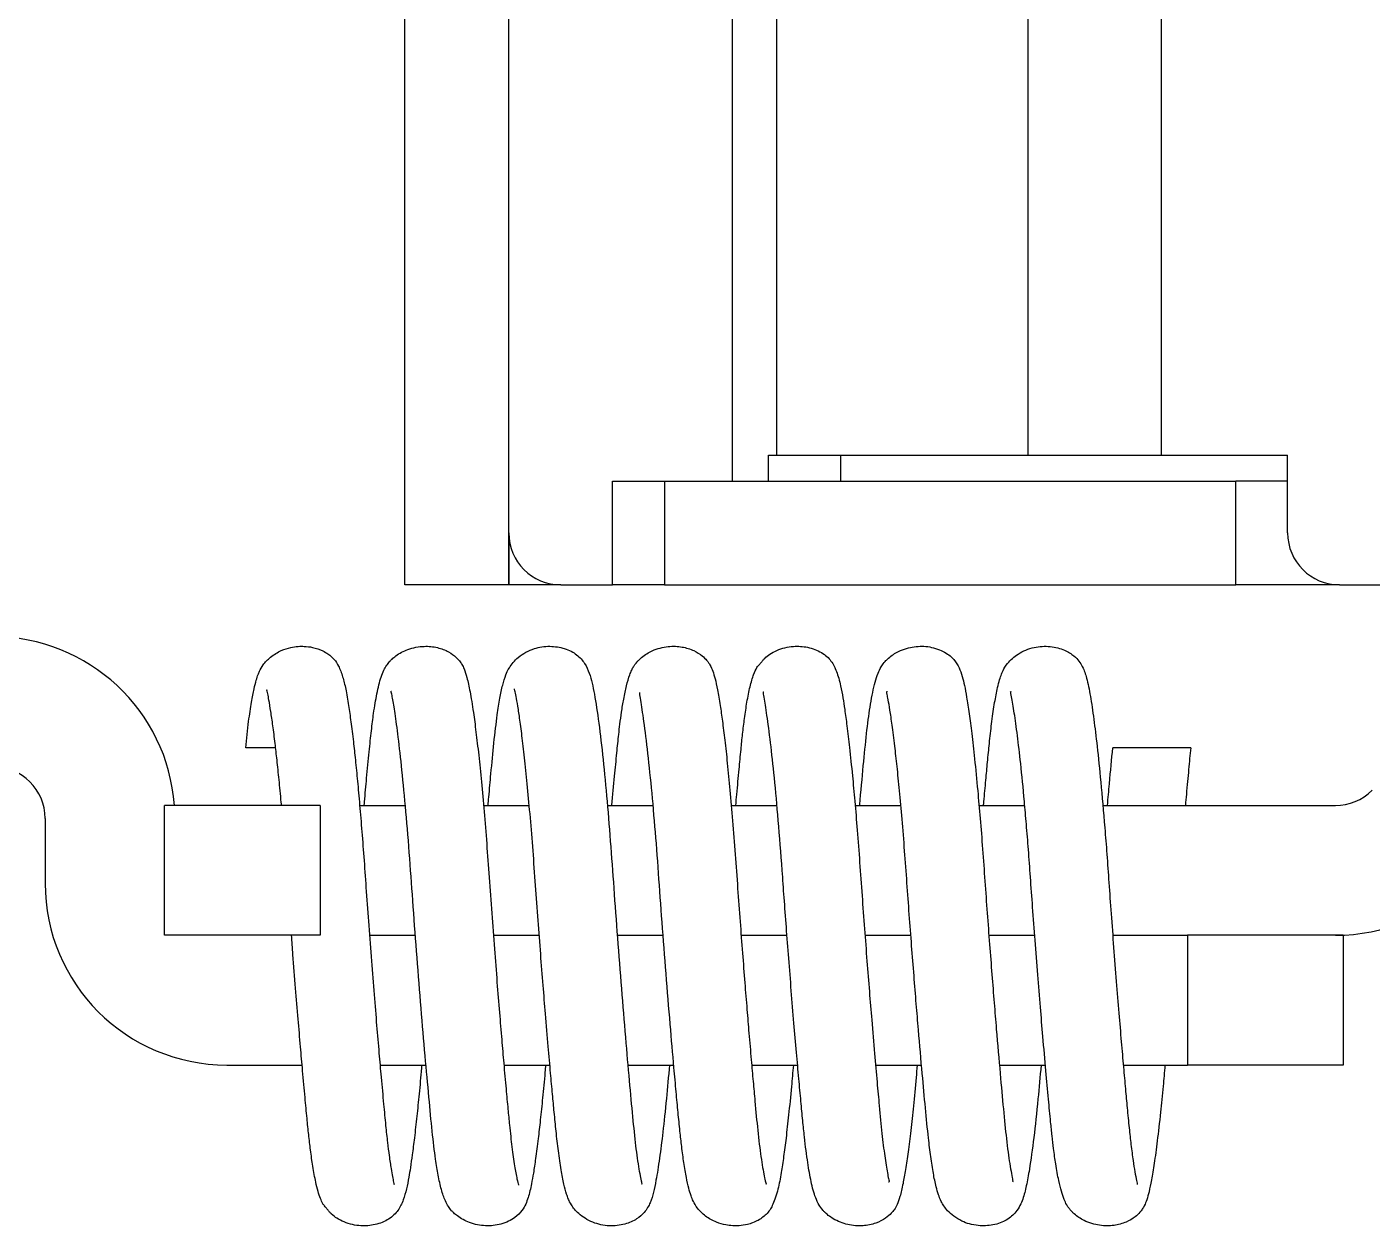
# Model space of a CAD drawing. Extents: x -3080 to 28500, y -1326 to 31609.
# Drawn here: x 6735.555 to 6738.146, y 26363.001 to 26365.311 of the extents above; entities that cross this region are included whole.
import ezdxf

# ---------------------------------------------------------------- set-up
doc = ezdxf.new("R2010")
doc.units = 0
doc.header["$LTSCALE"] = 100
doc.layers.add('0-xref', color=8, linetype='Continuous')
doc.layers.add('188K-SM-07-F10-MECH-CR PIPE-Y2257103$0$AP7P1-SM-08-FNN-120-A(4)-SMP$0$15P6-SM-08-FNN-320-A(10)-UIS-TCM$0$15P6-SM-08-FNN-00-(@10)170308-MIC$0$0-CDS', color=140, linetype='Continuous')

# ---------------------------------------------------------------- blocks, each defined once
blk = doc.blocks.new('188K-SM-07-F10-MECH-CR PIPE-Y2257103$0$CDS-CVD')
at = {"layer": '188K-SM-07-F10-MECH-CR PIPE-Y2257103$0$AP7P1-SM-08-FNN-120-A(4)-SMP$0$15P6-SM-08-FNN-320-A(10)-UIS-TCM$0$15P6-SM-08-FNN-00-(@10)170308-MIC$0$0-CDS', "ltscale": 0.1}
for p, q in [((6736.283, -72970.5269), (6736.283, -72968.4269)), ((6736.483, -72970.5269), (6736.483, -72968.4269)), ((6736.9131, -72968.6269), (6736.9131, -72970.3269)), ((6736.9989, -72968.6769), (6736.9989, -72970.2769)), ((6737.4824, -72968.6769), (6737.4824, -72970.2769)), ((6737.7396, -72968.6769), (6737.7396, -72970.2769)), ((6736.983, -72970.3269), (6736.983, -72970.2769)), ((6736.983, -72970.2769), (6736.9989, -72970.2769)), ((6736.9989, -72970.2769), (6737.4824, -72970.2769)), ((6737.1227, -72970.3269), (6737.1227, -72970.2769)), ((6737.4824, -72970.2769), (6737.7396, -72970.2769)), ((6737.7396, -72970.2769), (6737.983, -72970.2769)), ((6737.983, -72970.4269), (6737.983, -72970.2769)), ((6736.683, -72970.5269), (6736.683, -72970.3269)), ((6736.683, -72970.3269), (6736.783, -72970.3269)), ((6736.783, -72970.3269), (6736.783, -72970.5269)), ((6736.783, -72970.3269), (6737.883, -72970.3269)), ((6737.883, -72970.5269), (6737.883, -72970.3269)), ((6737.983, -72970.3269), (6737.883, -72970.3269)), ((6736.483, -72970.4283), (6736.483, -72970.5269)), ((6736.483, -72970.5269), (6736.283, -72970.5269)), ((6736.583, -72970.5269), (6736.483, -72970.5269)), ((6736.583, -72970.5269), (6736.683, -72970.5269)), ((6736.783, -72970.5269), (6736.683, -72970.5269)), ((6736.783, -72970.5269), (6737.883, -72970.5269)), ((6738.083, -72970.5269), (6737.883, -72970.5269)), ((6738.083, -72970.5269), (6738.383, -72970.5269)), ((6736.0337, -72970.8411), (6735.9763, -72970.8411)), ((6737.7213, -72970.8411), (6737.6463, -72970.8411)), ((6737.7963, -72970.8411), (6737.7213, -72970.8411)), ((6735.82, -72971.2019), (6735.82, -72970.9519)), ((6736.12, -72970.9519), (6735.82, -72970.9519)), ((6736.12, -72970.9519), (6736.12, -72971.2019)), ((6736.1958, -72970.9519), (6736.2838, -72970.9519)), ((6736.4344, -72970.9519), (6736.5224, -72970.9519)), ((6736.6729, -72970.9519), (6736.7609, -72970.9519)), ((6736.9115, -72970.9519), (6736.9994, -72970.9519)), ((6737.1501, -72970.9519), (6737.2381, -72970.9519)), ((6737.3886, -72970.9519), (6737.4767, -72970.9519)), ((6737.6271, -72970.9519), (6738.075, -72970.9519)), ((6735.59, -72970.9769), (6735.59, -72971.1019)), ((6736.12, -72971.2019), (6735.82, -72971.2019)), ((6736.2148, -72971.2019), (6736.3031, -72971.2019)), ((6736.4533, -72971.2019), (6736.5417, -72971.2019)), ((6736.6919, -72971.2019), (6736.7803, -72971.2019)), ((6736.9305, -72971.2019), (6737.0188, -72971.2019)), ((6737.169, -72971.2019), (6737.2574, -72971.2019)), ((6737.4076, -72971.2019), (6737.4959, -72971.2019)), ((6737.6462, -72971.2019), (6737.79, -72971.2019)), ((6738.09, -72971.2019), (6737.79, -72971.2019)), ((6737.79, -72971.2019), (6737.79, -72971.4519)), ((6738.09, -72971.2019), (6738.09, -72971.4519)), ((6735.94, -72971.4519), (6736.085, -72971.4519)), ((6736.2351, -72971.4519), (6736.3236, -72971.4519)), ((6736.4736, -72971.4519), (6736.5622, -72971.4519)), ((6736.7122, -72971.4519), (6736.8007, -72971.4519)), ((6736.9508, -72971.4519), (6737.0393, -72971.4519)), ((6737.1894, -72971.4519), (6737.2779, -72971.4519)), ((6737.4279, -72971.4519), (6737.5164, -72971.4519)), ((6737.6665, -72971.4519), (6737.79, -72971.4519)), ((6738.09, -72971.4519), (6737.79, -72971.4519))]:
    blk.add_line(p, q, dxfattribs=at)
for centre, radius, start, end in [((6736.583, -72970.4269), 0.1, 180, 270), ((6738.083, -72970.4269), 0.1, 180, 270), ((6735.49, -72970.9769), 0.35, 4.096, 90), ((6735.49, -72970.9769), 0.1, 0, 90), ((6738.075, -72970.8519), 0.1, 270, 315), ((6735.94, -72971.1019), 0.35, 180, 270), ((6738.075, -72970.8519), 0.35, 270, 315)]:
    blk.add_arc(centre, radius, start, end, dxfattribs=at)
for points, knots in [([(6735.9763, -72970.8411), (6735.9782, -72970.8235), (6735.9817, -72970.7905), (6735.9871, -72970.7538), (6735.9921, -72970.7282), (6735.9962, -72970.7116), (6735.9998, -72970.7009), (6736.0029, -72970.6931), (6736.0091, -72970.6811), (6736.024, -72970.6648), (6736.0437, -72970.6532), (6736.0613, -72970.6475), (6736.0758, -72970.6453), (6736.0905, -72970.6451), (6736.1067, -72970.6471), (6736.1239, -72970.653), (6736.1385, -72970.6619), (6736.1482, -72970.6715), (6736.156, -72970.6842), (6736.1632, -72970.703), (6736.1695, -72970.7285), (6736.1745, -72970.7578), (6736.179, -72970.7907), (6736.1834, -72970.826), (6736.1876, -72970.8646), (6736.1917, -72970.9053), (6736.1959, -72970.9514), (6736.2001, -72971.0027), (6736.2044, -72971.0585), (6736.2086, -72971.1191), (6736.2134, -72971.1841), (6736.2184, -72971.2509), (6736.2236, -72971.3155), (6736.2284, -72971.3749), (6736.2329, -72971.4281), (6736.2374, -72971.4791), (6736.2418, -72971.5261), (6736.2457, -72971.5676), (6736.2493, -72971.6009), (6736.2529, -72971.6291), (6736.2561, -72971.6508), (6736.259, -72971.6675), (6736.2611, -72971.6775), (6736.2623, -72971.6819), (6736.2621, -72971.6822), (6736.262, -72971.6823)], [0, 0, 0, 0, 0.038629, 0.072542, 0.100999, 0.123562, 0.140015, 0.150612, 0.163548, 0.177301, 0.192835, 0.20573, 0.214742, 0.221449, 0.230215, 0.242372, 0.250621, 0.267336, 0.28886, 0.317278, 0.343535, 0.374908, 0.402787, 0.432735, 0.457181, 0.483201, 0.510636, 0.539278, 0.568875, 0.59958, 0.632617, 0.666929, 0.699862, 0.73101, 0.760148, 0.78713, 0.819629, 0.848169, 0.873771, 0.896782, 0.926352, 0.949664, 0.973765, 0.992735, 1, 1, 1, 1]), ([(6736.2046, -72970.9519), (6736.2048, -72970.9497), (6736.2064, -72970.9311), (6736.2096, -72970.8959), (6736.214, -72970.8492), (6736.2183, -72970.8079), (6736.2232, -72970.7696), (6736.2288, -72970.7352), (6736.2354, -72970.7085), (6736.2417, -72970.6925), (6736.247, -72970.6829), (6736.2517, -72970.6764), (6736.2584, -72970.6694), (6736.2696, -72970.66), (6736.2857, -72970.6517), (6736.3047, -72970.6466), (6736.3232, -72970.6446), (6736.3445, -72970.6464), (6736.3673, -72970.655), (6736.3809, -72970.6651), (6736.3892, -72970.6744), (6736.3934, -72970.681), (6736.3982, -72970.6908), (6736.403, -72970.7066), (6736.4086, -72970.7327), (6736.4144, -72970.7683), (6736.4199, -72970.81), (6736.4251, -72970.8548), (6736.4303, -72970.9062), (6736.4355, -72970.9634), (6736.4405, -72971.0252), (6736.4452, -72971.091), (6736.4501, -72971.1591), (6736.4552, -72971.227), (6736.4602, -72971.2912), (6736.4649, -72971.3498), (6736.4693, -72971.4019), (6736.4735, -72971.4513), (6736.4776, -72971.4962), (6736.4812, -72971.5357), (6736.4849, -72971.5738), (6736.4891, -72971.6119), (6736.4941, -72971.6474), (6736.4985, -72971.671), (6736.5019, -72971.6827), (6736.5017, -72971.6832), (6736.5016, -72971.6833)], [0, 0, 0, 0, 0.003552, 0.029307, 0.060537, 0.08884, 0.115194, 0.151456, 0.18957, 0.20816, 0.221885, 0.230823, 0.234467, 0.239171, 0.252579, 0.2611, 0.27008, 0.284818, 0.297423, 0.308499, 0.31672, 0.326332, 0.340183, 0.365029, 0.397619, 0.434031, 0.462805, 0.492653, 0.523366, 0.554694, 0.586352, 0.61808, 0.650921, 0.683089, 0.713521, 0.741908, 0.768039, 0.791788, 0.819655, 0.84322, 0.863369, 0.894798, 0.92897, 0.96155, 0.987418, 1, 1, 1, 1]), ([(6736.4432, -72970.9519), (6736.4436, -72970.9466), (6736.4455, -72970.9251), (6736.4493, -72970.8838), (6736.4545, -72970.8286), (6736.4602, -72970.7803), (6736.4658, -72970.745), (6736.4707, -72970.7208), (6736.4764, -72970.7024), (6736.4828, -72970.6867), (6736.4983, -72970.6678), (6736.5158, -72970.6563), (6736.535, -72970.648), (6736.5609, -72970.6436), (6736.5941, -72970.649), (6736.6156, -72970.6614), (6736.6303, -72970.6783), (6736.6414, -72970.7035), (6736.6476, -72970.7349), (6736.6566, -72970.7915), (6736.6646, -72970.8613), (6736.6723, -72970.9419), (6736.6795, -72971.03), (6736.686, -72971.1233), (6736.6932, -72971.2198), (6736.7008, -72971.3172), (6736.7085, -72971.4097), (6736.7157, -72971.4917), (6736.722, -72971.5601), (6736.7271, -72971.6074), (6736.7313, -72971.6381), (6736.7346, -72971.6581), (6736.7372, -72971.6726), (6736.7393, -72971.6807), (6736.739, -72971.6813), (6736.7388, -72971.6816)], [0, 0, 0, 0, 0.008521, 0.034236, 0.072159, 0.113075, 0.142595, 0.170684, 0.194387, 0.209837, 0.228014, 0.239786, 0.251346, 0.269327, 0.285682, 0.305947, 0.32827, 0.351094, 0.397624, 0.444925, 0.492319, 0.539109, 0.584694, 0.628935, 0.674383, 0.720843, 0.767327, 0.811996, 0.854005, 0.894439, 0.916203, 0.93965, 0.964642, 0.988063, 1, 1, 1, 1]), ([(6736.6817, -72970.9519), (6736.6817, -72970.9518), (6736.6835, -72970.9317), (6736.6867, -72970.8972), (6736.691, -72970.8516), (6736.6942, -72970.8191), (6736.6972, -72970.7936), (6736.7004, -72970.7704), (6736.7045, -72970.7451), (6736.7097, -72970.7203), (6736.7148, -72970.7029), (6736.7195, -72970.6915), (6736.723, -72970.685), (6736.7263, -72970.68), (6736.7289, -72970.6766), (6736.7314, -72970.6738), (6736.7342, -72970.6707), (6736.7427, -72970.6629), (6736.7621, -72970.6512), (6736.7853, -72970.6456), (6736.8032, -72970.645), (6736.8199, -72970.6466), (6736.8395, -72970.6525), (6736.855, -72970.6624), (6736.866, -72970.6737), (6736.8716, -72970.6827), (6736.8764, -72970.6935), (6736.8807, -72970.7084), (6736.8852, -72970.7293), (6736.8899, -72970.7567), (6736.8945, -72970.7895), (6736.8991, -72970.8264), (6736.904, -72970.8707), (6736.909, -72970.9226), (6736.9142, -72970.9815), (6736.9191, -72971.0451), (6736.9237, -72971.1104), (6736.9284, -72971.1744), (6736.933, -72971.2354), (6736.9374, -72971.2921), (6736.9416, -72971.3436), (6736.9457, -72971.3934), (6736.9497, -72971.4399), (6736.9536, -72971.4836), (6736.9578, -72971.53), (6736.9626, -72971.581), (6736.9686, -72971.6309), (6736.9741, -72971.6623), (6736.9774, -72971.6778), (6736.9792, -72971.6822), (6736.9781, -72971.6814), (6736.978, -72971.6814)], [0, 0, 0, 0, 0.000191, 0.031846, 0.059834, 0.084589, 0.09934, 0.117612, 0.139844, 0.166217, 0.194127, 0.208162, 0.219254, 0.227415, 0.23271, 0.234359, 0.235862, 0.239728, 0.25164, 0.268631, 0.277122, 0.284639, 0.297709, 0.309272, 0.317953, 0.330134, 0.348455, 0.369783, 0.395781, 0.425553, 0.450347, 0.477184, 0.505938, 0.536411, 0.568324, 0.60131, 0.633121, 0.663536, 0.692436, 0.719529, 0.744593, 0.767481, 0.794472, 0.817439, 0.839984, 0.876878, 0.918013, 0.95968, 0.980063, 0.999192, 1, 1, 1, 1]), ([(6736.9203, -72970.9519), (6736.9209, -72970.9448), (6736.9231, -72970.92), (6736.9265, -72970.884), (6736.9301, -72970.8454), (6736.9334, -72970.8131), (6736.9372, -72970.7821), (6736.9419, -72970.7507), (6736.9477, -72970.7216), (6736.9541, -72970.6995), (6736.9593, -72970.6885), (6736.9634, -72970.6828), (6736.9649, -72970.6816), (6736.9669, -72970.6791), (6736.9684, -72970.6773), (6736.9695, -72970.6759), (6736.9709, -72970.6742), (6736.973, -72970.6717), (6736.9778, -72970.6666), (6736.9853, -72970.6603), (6736.9992, -72970.6527), (6737.0153, -72970.6475), (6737.0354, -72970.6445), (6737.0542, -72970.6456), (6737.0734, -72970.6511), (6737.0867, -72970.6578), (6737.0966, -72970.6654), (6737.1043, -72970.6742), (6737.1096, -72970.683), (6737.1162, -72970.6978), (6737.1219, -72970.7187), (6737.1265, -72970.7439), (6737.1302, -72970.768), (6737.1345, -72970.7996), (6737.1394, -72970.8415), (6737.1445, -72970.8905), (6737.1495, -72970.9443), (6737.1542, -72971.0002), (6737.1588, -72971.0612), (6737.1633, -72971.1251), (6737.168, -72971.1889), (6737.1727, -72971.2509), (6737.1774, -72971.3097), (6737.1823, -72971.3697), (6737.1873, -72971.4285), (6737.1921, -72971.4836), (6737.197, -72971.536), (6737.2017, -72971.585), (6737.2069, -72971.6281), (6737.2115, -72971.6565), (6737.2147, -72971.6724), (6737.2161, -72971.6776), (6737.2146, -72971.6773), (6737.2142, -72971.6773)], [0, 0, 0, 0, 0.0112849, 0.0392389, 0.0631094, 0.0836558, 0.1062852, 0.1330351, 0.1640526, 0.1965981, 0.2248769, 0.2342989, 0.2427776, 0.2457414, 0.2469083, 0.2479446, 0.2489396, 0.2499876, 0.2525082, 0.2591898, 0.2664253, 0.274295, 0.282585, 0.2973214, 0.3050044, 0.3136311, 0.3241985, 0.3366448, 0.3506261, 0.3640781, 0.3948221, 0.4180633, 0.4392301, 0.4645948, 0.4941266, 0.5276411, 0.5551771, 0.5844892, 0.6152455, 0.6458689, 0.6758421, 0.7049177, 0.7328292, 0.7593595, 0.7922985, 0.8222573, 0.8491353, 0.8850759, 0.9199025, 0.9537633, 0.9715445, 0.992625, 1, 1, 1, 1]), ([(6737.1589, -72970.9519), (6737.1592, -72970.9485), (6737.1619, -72970.9172), (6737.1666, -72970.8672), (6737.1728, -72970.8043), (6737.1796, -72970.7541), (6737.1867, -72970.7191), (6737.1936, -72970.6981), (6737.1991, -72970.6865), (6737.204, -72970.6791), (6737.2091, -72970.673), (6737.2179, -72970.6645), (6737.2365, -72970.6524), (6737.2648, -72970.6448), (6737.2932, -72970.6447), (6737.3253, -72970.656), (6737.343, -72970.6728), (6737.3503, -72970.6858), (6737.3567, -72970.7032), (6737.361, -72970.7219), (6737.365, -72970.7437), (6737.3697, -72970.7742), (6737.3748, -72970.8137), (6737.3803, -72970.8629), (6737.3858, -72970.9183), (6737.3909, -72970.9772), (6737.3956, -72971.0357), (6737.3999, -72971.0969), (6737.4043, -72971.1585), (6737.4089, -72971.2189), (6737.4134, -72971.277), (6737.4177, -72971.3316), (6737.4231, -72971.3966), (6737.4291, -72971.4668), (6737.4357, -72971.5379), (6737.4414, -72971.5969), (6737.4467, -72971.6365), (6737.4512, -72971.6624), (6737.454, -72971.6749), (6737.4534, -72971.6768), (6737.4531, -72971.6777)], [0, 0, 0, 0, 0.005405, 0.049138, 0.090554, 0.13224, 0.177058, 0.200362, 0.218398, 0.230105, 0.233839, 0.237845, 0.249629, 0.266397, 0.28372, 0.301196, 0.319007, 0.340906, 0.362099, 0.382874, 0.407904, 0.437403, 0.466942, 0.500058, 0.536453, 0.565621, 0.596068, 0.626344, 0.655769, 0.684474, 0.712205, 0.738742, 0.763914, 0.809647, 0.849972, 0.890028, 0.932569, 0.954821, 0.977976, 1, 1, 1, 1]), ([(6737.3974, -72970.9519), (6737.3976, -72970.9495), (6737.3991, -72970.9324), (6737.4017, -72970.9043), (6737.4052, -72970.8667), (6737.4088, -72970.83), (6737.413, -72970.7921), (6737.418, -72970.7572), (6737.4228, -72970.7312), (6737.427, -72970.7137), (6737.431, -72970.7015), (6737.434, -72970.6935), (6737.4435, -72970.6765), (6737.461, -72970.661), (6737.4784, -72970.6522), (6737.4982, -72970.6458), (6737.5262, -72970.6441), (6737.5538, -72970.6516), (6737.5766, -72970.6664), (6737.5895, -72970.6856), (6737.597, -72970.709), (6737.603, -72970.7392), (6737.6098, -72970.7842), (6737.6163, -72970.8387), (6737.6235, -72970.9081), (6737.6298, -72970.98), (6737.6349, -72971.0463), (6737.6388, -72971.1017), (6737.6431, -72971.1618), (6737.6479, -72971.2258), (6737.653, -72971.2902), (6737.6579, -72971.3511), (6737.6625, -72971.4062), (6737.6667, -72971.455), (6737.6705, -72971.4974), (6737.6742, -72971.5369), (6737.6776, -72971.5728), (6737.6815, -72971.6079), (6737.6853, -72971.6362), (6737.689, -72971.6595), (6737.6918, -72971.6746), (6737.6939, -72971.682), (6737.6933, -72971.6818), (6737.6932, -72971.6818)], [0, 0, 0, 0, 0.003831, 0.027247, 0.048045, 0.071422, 0.098544, 0.129863, 0.159805, 0.17891, 0.195048, 0.208269, 0.221, 0.237647, 0.248147, 0.25824, 0.274975, 0.291386, 0.306462, 0.331467, 0.359906, 0.39991, 0.438536, 0.476085, 0.518392, 0.566137, 0.591676, 0.618156, 0.646586, 0.677157, 0.708181, 0.737683, 0.765426, 0.791251, 0.815065, 0.836834, 0.862729, 0.88639, 0.91465, 0.940248, 0.969159, 0.993303, 1, 1, 1, 1]), ([(6736.0453, -72970.9519), (6736.0451, -72970.9499), (6736.0436, -72970.9323), (6736.0407, -72970.9028), (6736.0368, -72970.8649), (6736.0328, -72970.8299), (6736.0287, -72970.7979), (6736.0246, -72970.7696), (6736.0211, -72970.7493), (6736.019, -72970.7366), (6736.0165, -72970.7287), (6736.0173, -72970.7291), (6736.0174, -72970.7292)], [0, 0, 0, 0, 0.016894, 0.145004, 0.265288, 0.377059, 0.512077, 0.641514, 0.776196, 0.87953, 0.984642, 1, 1, 1, 1]), ([(6736.5539, -72971.4519), (6736.5535, -72971.4565), (6736.5517, -72971.4789), (6736.5482, -72971.5146), (6736.5439, -72971.5574), (6736.5393, -72971.5968), (6736.5349, -72971.6312), (6736.5306, -72971.6597), (6736.5264, -72971.6837), (6736.5205, -72971.7086), (6736.5128, -72971.7279), (6736.4987, -72971.7436), (6736.4833, -72971.7531), (6736.4632, -72971.7606), (6736.4381, -72971.763), (6736.4097, -72971.7578), (6736.3882, -72971.7465), (6736.3773, -72971.7372), (6736.3704, -72971.7299), (6736.3658, -72971.7232), (6736.3591, -72971.7108), (6736.3531, -72971.6926), (6736.347, -72971.6652), (6736.3413, -72971.6295), (6736.3355, -72971.5811), (6736.3292, -72971.5141), (6736.3219, -72971.4342), (6736.3142, -72971.343), (6736.3064, -72971.2455), (6736.2989, -72971.1476), (6736.2923, -72971.0522), (6736.285, -72970.9626), (6736.2775, -72970.8834), (6736.2703, -72970.8199), (6736.2641, -72970.7739), (6736.2596, -72970.7484), (6736.2575, -72970.7355), (6736.2558, -72970.7311), (6736.257, -72970.7318), (6736.257, -72970.7318)], [0, 0, 0, 0, 0.007337, 0.035729, 0.062379, 0.087107, 0.116886, 0.142917, 0.165262, 0.197294, 0.230481, 0.248113, 0.257221, 0.266077, 0.283174, 0.300993, 0.31449, 0.319209, 0.322891, 0.332902, 0.349215, 0.379677, 0.41019, 0.43888, 0.480603, 0.522919, 0.567988, 0.614953, 0.662246, 0.708893, 0.754307, 0.801125, 0.847748, 0.891653, 0.932024, 0.968364, 0.984966, 0.999835, 1, 1, 1, 1]), ([(6736.7924, -72971.4519), (6736.7905, -72971.474), (6736.7863, -72971.5214), (6736.7799, -72971.5809), (6736.7733, -72971.6333), (6736.7673, -72971.6713), (6736.7618, -72971.6974), (6736.7565, -72971.7161), (6736.7468, -72971.7338), (6736.7304, -72971.7489), (6736.7074, -72971.7597), (6736.6748, -72971.7634), (6736.6483, -72971.7573), (6736.6304, -72971.7481), (6736.6151, -72971.737), (6736.6025, -72971.721), (6736.5976, -72971.7098), (6736.5935, -72971.6986), (6736.5888, -72971.6806), (6736.5836, -72971.6539), (6736.5787, -72971.6197), (6736.5742, -72971.5817), (6736.5707, -72971.5447), (6736.5671, -72971.5074), (6736.5633, -72971.4655), (6736.5588, -72971.414), (6736.554, -72971.3571), (6736.5491, -72971.2973), (6736.5443, -72971.237), (6736.5394, -72971.1723), (6736.5345, -72971.1053), (6736.5298, -72971.0385), (6736.5246, -72970.9749), (6736.5193, -72970.9167), (6736.514, -72970.8653), (6736.5091, -72970.8219), (6736.5045, -72970.7869), (6736.5005, -72970.7602), (6736.4971, -72970.7414), (6736.4952, -72970.7311), (6736.4935, -72970.7268), (6736.4942, -72970.7275), (6736.4943, -72970.7275)], [0, 0, 0, 0, 0.0358, 0.077068, 0.114708, 0.153905, 0.180801, 0.206788, 0.230263, 0.245612, 0.261592, 0.277791, 0.296636, 0.30724, 0.316431, 0.330849, 0.343291, 0.357961, 0.382194, 0.411636, 0.443475, 0.4713, 0.495215, 0.516273, 0.539311, 0.566743, 0.598524, 0.625087, 0.653775, 0.684301, 0.716287, 0.7491, 0.78191, 0.814323, 0.84597, 0.876519, 0.905692, 0.933276, 0.959127, 0.981601, 0.998599, 1, 1, 1, 1]), ([(6737.0311, -72971.4519), (6737.0299, -72971.4659), (6737.0269, -72971.4999), (6737.0221, -72971.5473), (6737.0171, -72971.5922), (6737.0124, -72971.6285), (6737.0076, -72971.6611), (6737.0015, -72971.6932), (6736.9927, -72971.7196), (6736.9845, -72971.7342), (6736.9738, -72971.7444), (6736.9649, -72971.7506), (6736.9533, -72971.756), (6736.9409, -72971.7597), (6736.9279, -72971.7617), (6736.9131, -72971.7618), (6736.8986, -72971.7599), (6736.8815, -72971.7549), (6736.8616, -72971.7442), (6736.8454, -72971.7278), (6736.8374, -72971.7132), (6736.8337, -72971.7031), (6736.8292, -72971.6884), (6736.8248, -72971.6681), (6736.8203, -72971.6416), (6736.8162, -72971.6112), (6736.8125, -72971.5786), (6736.8091, -72971.5437), (6736.8053, -72971.503), (6736.8003, -72971.4473), (6736.7937, -72971.3717), (6736.786, -72971.2766), (6736.7783, -72971.1777), (6736.7715, -72971.0814), (6736.7646, -72970.9902), (6736.7569, -72970.9058), (6736.749, -72970.8319), (6736.7412, -72970.7746), (6736.7374, -72970.7481), (6736.7349, -72970.7358), (6736.7352, -72970.7347), (6736.7353, -72970.7342)], [0, 0, 0, 0, 0.023105, 0.056373, 0.086927, 0.114539, 0.142005, 0.173535, 0.208861, 0.236215, 0.247103, 0.255724, 0.262441, 0.268088, 0.276934, 0.283495, 0.291532, 0.303354, 0.31811, 0.331874, 0.344892, 0.360154, 0.379883, 0.404175, 0.432359, 0.458274, 0.480241, 0.504286, 0.528718, 0.555442, 0.599618, 0.647606, 0.695214, 0.741025, 0.786804, 0.833862, 0.881752, 0.930435, 0.978491, 0.990385, 1, 1, 1, 1]), ([(6737.2696, -72971.4519), (6737.2689, -72971.4601), (6737.2665, -72971.488), (6737.2623, -72971.5307), (6737.2571, -72971.5787), (6737.252, -72971.6196), (6737.2471, -72971.6535), (6737.242, -72971.6825), (6737.2371, -72971.704), (6737.2317, -72971.7196), (6737.2271, -72971.7285), (6737.2199, -72971.7377), (6737.2085, -72971.748), (6737.1897, -72971.7577), (6737.1628, -72971.7629), (6737.1374, -72971.7609), (6737.113, -72971.752), (6737.0989, -72971.7423), (6737.092, -72971.7362), (6737.0849, -72971.7284), (6737.0796, -72971.7201), (6737.0719, -72971.704), (6737.0652, -72971.6782), (6737.0586, -72971.6405), (6737.0533, -72971.5996), (6737.0491, -72971.5585), (6737.0456, -72971.5212), (6737.0416, -72971.4776), (6737.0371, -72971.4272), (6737.0322, -72971.3705), (6737.0272, -72971.3095), (6737.0223, -72971.2474), (6737.0177, -72971.1872), (6737.0134, -72971.1304), (6737.0085, -72971.0606), (6737.0023, -72970.9808), (6736.9946, -72970.8978), (6736.9871, -72970.8285), (6736.9798, -72970.775), (6736.976, -72970.7471), (6736.9726, -72970.7332), (6736.9738, -72970.733), (6736.9741, -72970.7329)], [0, 0, 0, 0, 0.012977, 0.044323, 0.074895, 0.104463, 0.132844, 0.159901, 0.1915, 0.215175, 0.231416, 0.239392, 0.249531, 0.261858, 0.275664, 0.29283, 0.308329, 0.314124, 0.318588, 0.322158, 0.335027, 0.3558, 0.39447, 0.431024, 0.470877, 0.492491, 0.515805, 0.541148, 0.56847, 0.597655, 0.628257, 0.658106, 0.68659, 0.713558, 0.738938, 0.78771, 0.834079, 0.878048, 0.923024, 0.968181, 0.990567, 1, 1, 1, 1]), ([(6737.5082, -72971.4519), (6737.5062, -72971.4742), (6737.5017, -72971.5254), (6737.4942, -72971.5934), (6737.4868, -72971.648), (6737.4797, -72971.6858), (6737.4741, -72971.7098), (6737.4629, -72971.7332), (6737.4438, -72971.7505), (6737.4188, -72971.761), (6737.3831, -72971.7626), (6737.359, -72971.7552), (6737.3404, -72971.7441), (6737.3252, -72971.7306), (6737.3148, -72971.7139), (6737.3104, -72971.7015), (6737.3051, -72971.6836), (6737.3006, -72971.661), (6737.2958, -72971.63), (6737.2906, -72971.5886), (6737.2855, -72971.5358), (6737.2791, -72971.4662), (6737.2731, -72971.3975), (6737.2677, -72971.3334), (6737.2634, -72971.2792), (6737.2588, -72971.2216), (6737.2543, -72971.1615), (6737.2498, -72971.1001), (6737.2454, -72971.0382), (6737.2406, -72970.9785), (6737.2357, -72970.9239), (6737.2309, -72970.8769), (6737.2262, -72970.8342), (6737.2216, -72970.7976), (6737.2173, -72970.7687), (6737.214, -72970.7493), (6737.2115, -72970.7368), (6737.2109, -72970.7329), (6737.2116, -72970.7322), (6737.2118, -72970.732)], [0, 0, 0, 0, 0.036742, 0.084736, 0.132872, 0.16472, 0.196099, 0.226928, 0.249073, 0.268422, 0.28426, 0.305131, 0.317359, 0.32786, 0.344518, 0.360705, 0.379261, 0.407933, 0.437842, 0.465945, 0.505054, 0.543965, 0.588921, 0.613871, 0.640287, 0.667982, 0.696715, 0.7262, 0.756738, 0.788702, 0.81924, 0.847824, 0.8742, 0.905655, 0.932738, 0.955459, 0.971425, 0.990666, 1, 1, 1, 1]), ([(6737.7468, -72971.4519), (6737.7456, -72971.4657), (6737.7428, -72971.4978), (6737.7378, -72971.5476), (6737.7321, -72971.5981), (6737.7263, -72971.6411), (6737.7211, -72971.673), (6737.7164, -72971.6955), (6737.7123, -72971.7108), (6737.7081, -72971.7214), (6737.7038, -72971.7289), (6737.6987, -72971.7359), (6737.6886, -72971.7457), (6737.6721, -72971.7555), (6737.6517, -72971.761), (6737.6349, -72971.762), (6737.6167, -72971.7607), (6737.5938, -72971.7542), (6737.5757, -72971.7425), (6737.568, -72971.7349), (6737.5655, -72971.7321), (6737.5632, -72971.7294), (6737.5604, -72971.7257), (6737.5565, -72971.7195), (6737.552, -72971.7099), (6737.5471, -72971.6952), (6737.5417, -72971.6733), (6737.5366, -72971.6456), (6737.5325, -72971.6156), (6737.5293, -72971.5887), (6737.5262, -72971.5575), (6737.5223, -72971.5164), (6737.5173, -72971.4617), (6737.512, -72971.4018), (6737.5068, -72971.3394), (6737.5018, -72971.2772), (6737.4967, -72971.2125), (6737.492, -72971.1494), (6737.4878, -72971.0908), (6737.4839, -72971.0374), (6737.48, -72970.9886), (6737.475, -72970.9317), (6737.4692, -72970.8727), (6737.4626, -72970.8155), (6737.4562, -72970.7709), (6737.4526, -72970.7462), (6737.4489, -72970.7323), (6737.45, -72970.7326), (6737.4503, -72970.7327)], [0, 0, 0, 0, 0.022447, 0.052442, 0.089796, 0.123797, 0.15424, 0.181076, 0.203503, 0.221072, 0.231045, 0.2384, 0.247554, 0.259468, 0.272894, 0.280648, 0.289593, 0.306187, 0.317473, 0.321045, 0.322534, 0.324543, 0.330659, 0.339705, 0.356395, 0.378357, 0.402238, 0.432583, 0.456571, 0.475191, 0.493904, 0.521678, 0.553166, 0.588295, 0.616893, 0.6472, 0.678856, 0.709286, 0.737324, 0.763613, 0.788867, 0.812859, 0.856316, 0.89383, 0.932154, 0.972262, 0.992211, 1, 1, 1, 1]), ([(6737.636, -72970.9519), (6737.6373, -72970.9377), (6737.6409, -72970.8968), (6737.6442, -72970.8631), (6737.6463, -72970.8411)], [0, 0, 0, 0, 0.347224, 1, 1, 1, 1]), ([(6737.7963, -72970.8411), (6737.795, -72970.8546), (6737.7923, -72970.8824), (6737.7888, -72970.92), (6737.7867, -72970.9447), (6737.7861, -72970.9519)], [0, 0, 0, 0, 0.402488, 0.824557, 1, 1, 1, 1]), ([(6736.3154, -72971.4519), (6736.3152, -72971.4538), (6736.3136, -72971.4735), (6736.3104, -72971.5068), (6736.3059, -72971.5522), (6736.3014, -72971.5913), (6736.2973, -72971.6239), (6736.2937, -72971.6489), (6736.2904, -72971.6695), (6736.2862, -72971.6913), (6736.2795, -72971.7137), (6736.2727, -72971.7285), (6736.2629, -72971.7403), (6736.2532, -72971.7482), (6736.2405, -72971.755), (6736.2211, -72971.7611), (6736.2023, -72971.7625), (6736.1823, -72971.7599), (6736.1661, -72971.755), (6736.1518, -72971.7476), (6736.1436, -72971.7411), (6736.1388, -72971.7361), (6736.1365, -72971.7335), (6736.1351, -72971.7318), (6736.1339, -72971.7303), (6736.1323, -72971.7284), (6736.1296, -72971.7251), (6736.1281, -72971.7238), (6736.1242, -72971.7181), (6736.1202, -72971.7095), (6736.1156, -72971.6956), (6736.1107, -72971.6758), (6736.1058, -72971.6493), (6736.1013, -72971.6178), (6736.0977, -72971.5868), (6736.0943, -72971.5533), (6736.0905, -72971.5127), (6736.0863, -72971.4663), (6736.0818, -72971.4156), (6736.0773, -72971.3625), (6736.0724, -72971.3029), (6736.0681, -72971.2485), (6736.0655, -72971.2143), (6736.0645, -72971.2019)], [0, 0, 0, 0, 0.004267, 0.044872, 0.082531, 0.123453, 0.159479, 0.190506, 0.217405, 0.250424, 0.284727, 0.324729, 0.343329, 0.359209, 0.372222, 0.383527, 0.405085, 0.41711, 0.428767, 0.439457, 0.449405, 0.453345, 0.454954, 0.45643, 0.457903, 0.459511, 0.463548, 0.478976, 0.496612, 0.527343, 0.557818, 0.589965, 0.633991, 0.671782, 0.703589, 0.734388, 0.770717, 0.813069, 0.848802, 0.887823, 0.929915, 0.974734, 1, 1, 1, 1])]:
    blk.add_open_spline(points, degree=3, knots=knots, dxfattribs=at)
blk = doc.blocks.new('188K-SM-07-F10-MECH-CR PIPE-Y2257103')
blk.add_blockref('188K-SM-07-F10-MECH-CR PIPE-Y2257103$0$CDS-CVD', (0, 99334.7631))

msp = doc.modelspace()

# ---------------------------------------------------------------- block references
at = {"layer": '0-xref'}
msp.add_blockref('188K-SM-07-F10-MECH-CR PIPE-Y2257103', (0, 0), dxfattribs=at)

doc.saveas('drawing.dxf')
